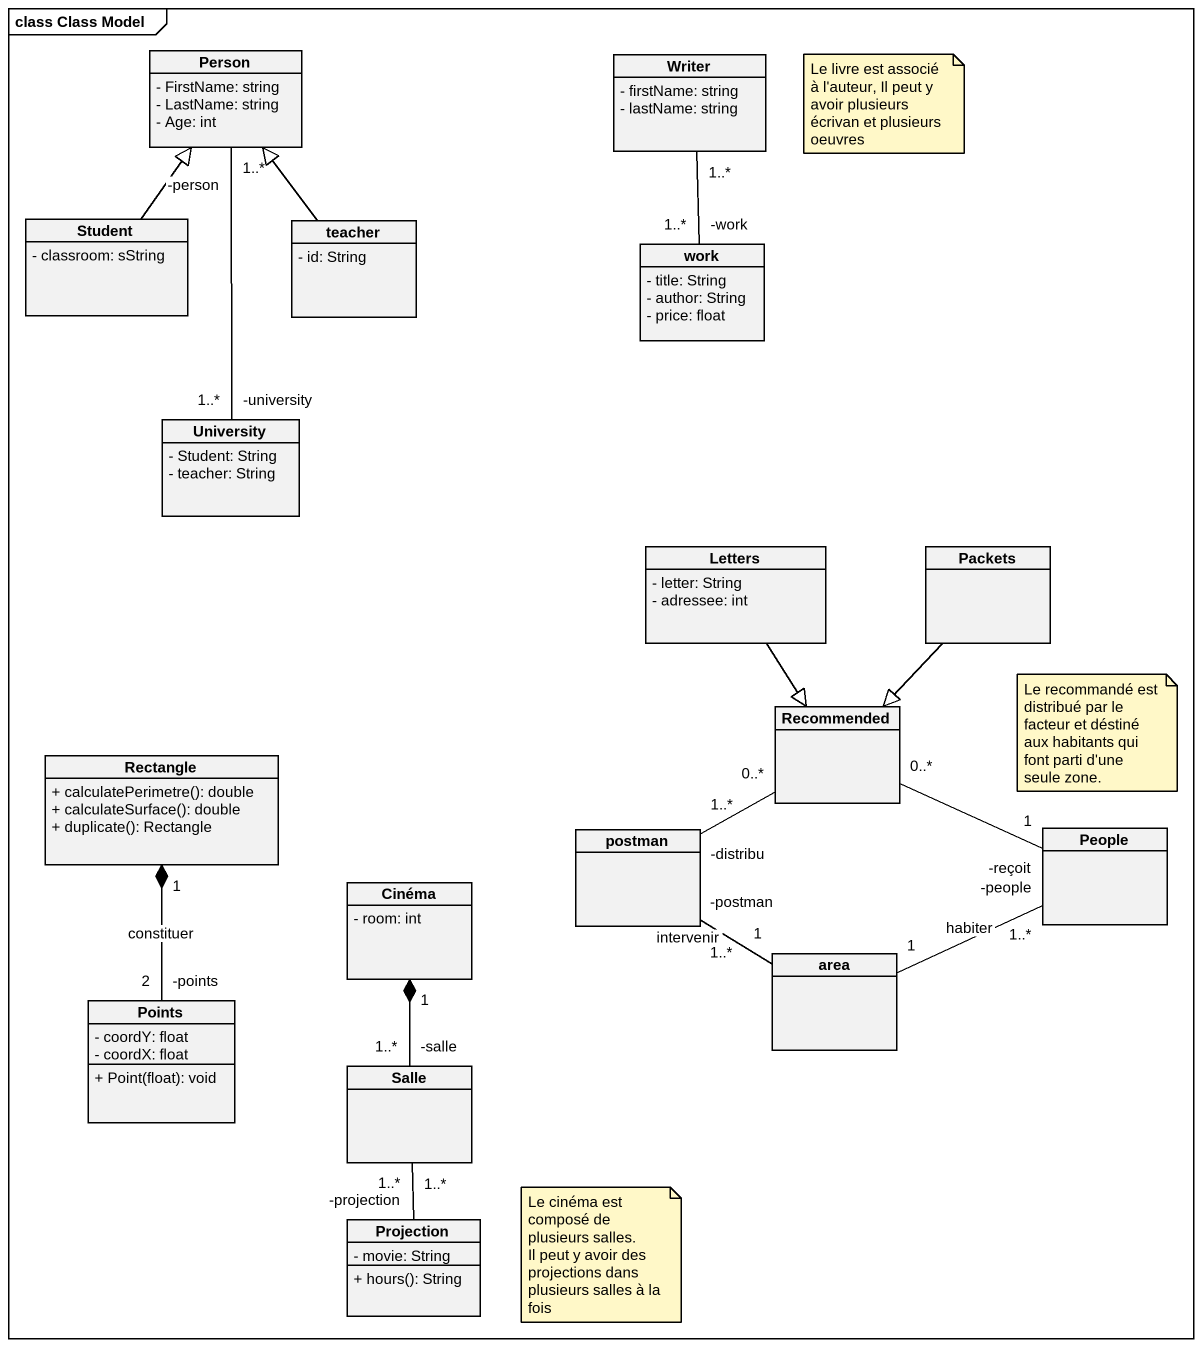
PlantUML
@startuml
mainframe class Class Model
hide circle
hide empty members
skinparam classAttributeIconSize 0
class "Person" as Person_ {
  - FirstName: string
  - LastName: string
  - Age: int
}
class Writer {
  - firstName: string
  - lastName: string
}
class Student {
  - classroom: sString
}
class teacher {
  - id: String
}
class work {
  - title: String
  - author: String
  - price: float
}
class University {
  - Student: String
  - teacher: String
}
class Letters {
  - letter: String
  - adressee: int
}
class Packets
class Recommended
class "Rectangle" as Rectangle_ {
  + calculatePerimetre(): double
  + calculateSurface(): double
  + duplicate(): Rectangle
}
class postman
class People
class Cinéma {
  - room: int
}
class Points {
  - coordY: float
  - coordX: float
  + Point(float): void
}
class area
class Salle
class Projection {
  - movie: String
  + hours(): String
}
Person_ "-person\n1..*" -- "-university\n1..*" University
Writer "1..*" -- "-work\n1..*" work
Student -up-|> Person_
teacher -up-|> Person_
Letters --|> Recommended
Packets --|> Recommended
Recommended "0..*" -right- "-reçoit\n1" People
postman "-distribu\n1..*" -up- "0..*" Recommended
postman "-postman\n1..*" -- "1" area : intervenir
People "-people\n1..*" -left- "1" area : habiter
Points "-points\n2" -up-* "1" Rectangle_ : constituer
Salle "-salle\n1..*" -up-* "1" Cinéma
Salle "1..*" -- "-projection\n1..*" Projection
note as N1
  Le livre est associé à l'auteur, Il peut y avoir plusieurs écrivan et plusieurs oeuvres
end note
note as N2
  Le recommandé est distribué par le facteur et déstiné aux habitants qui font parti d'une seule zone.
end note
note as N3
  Le cinéma est composé de plusieurs salles.
  Il peut y avoir des projections dans plusieurs salles à la fois
end note
@enduml
